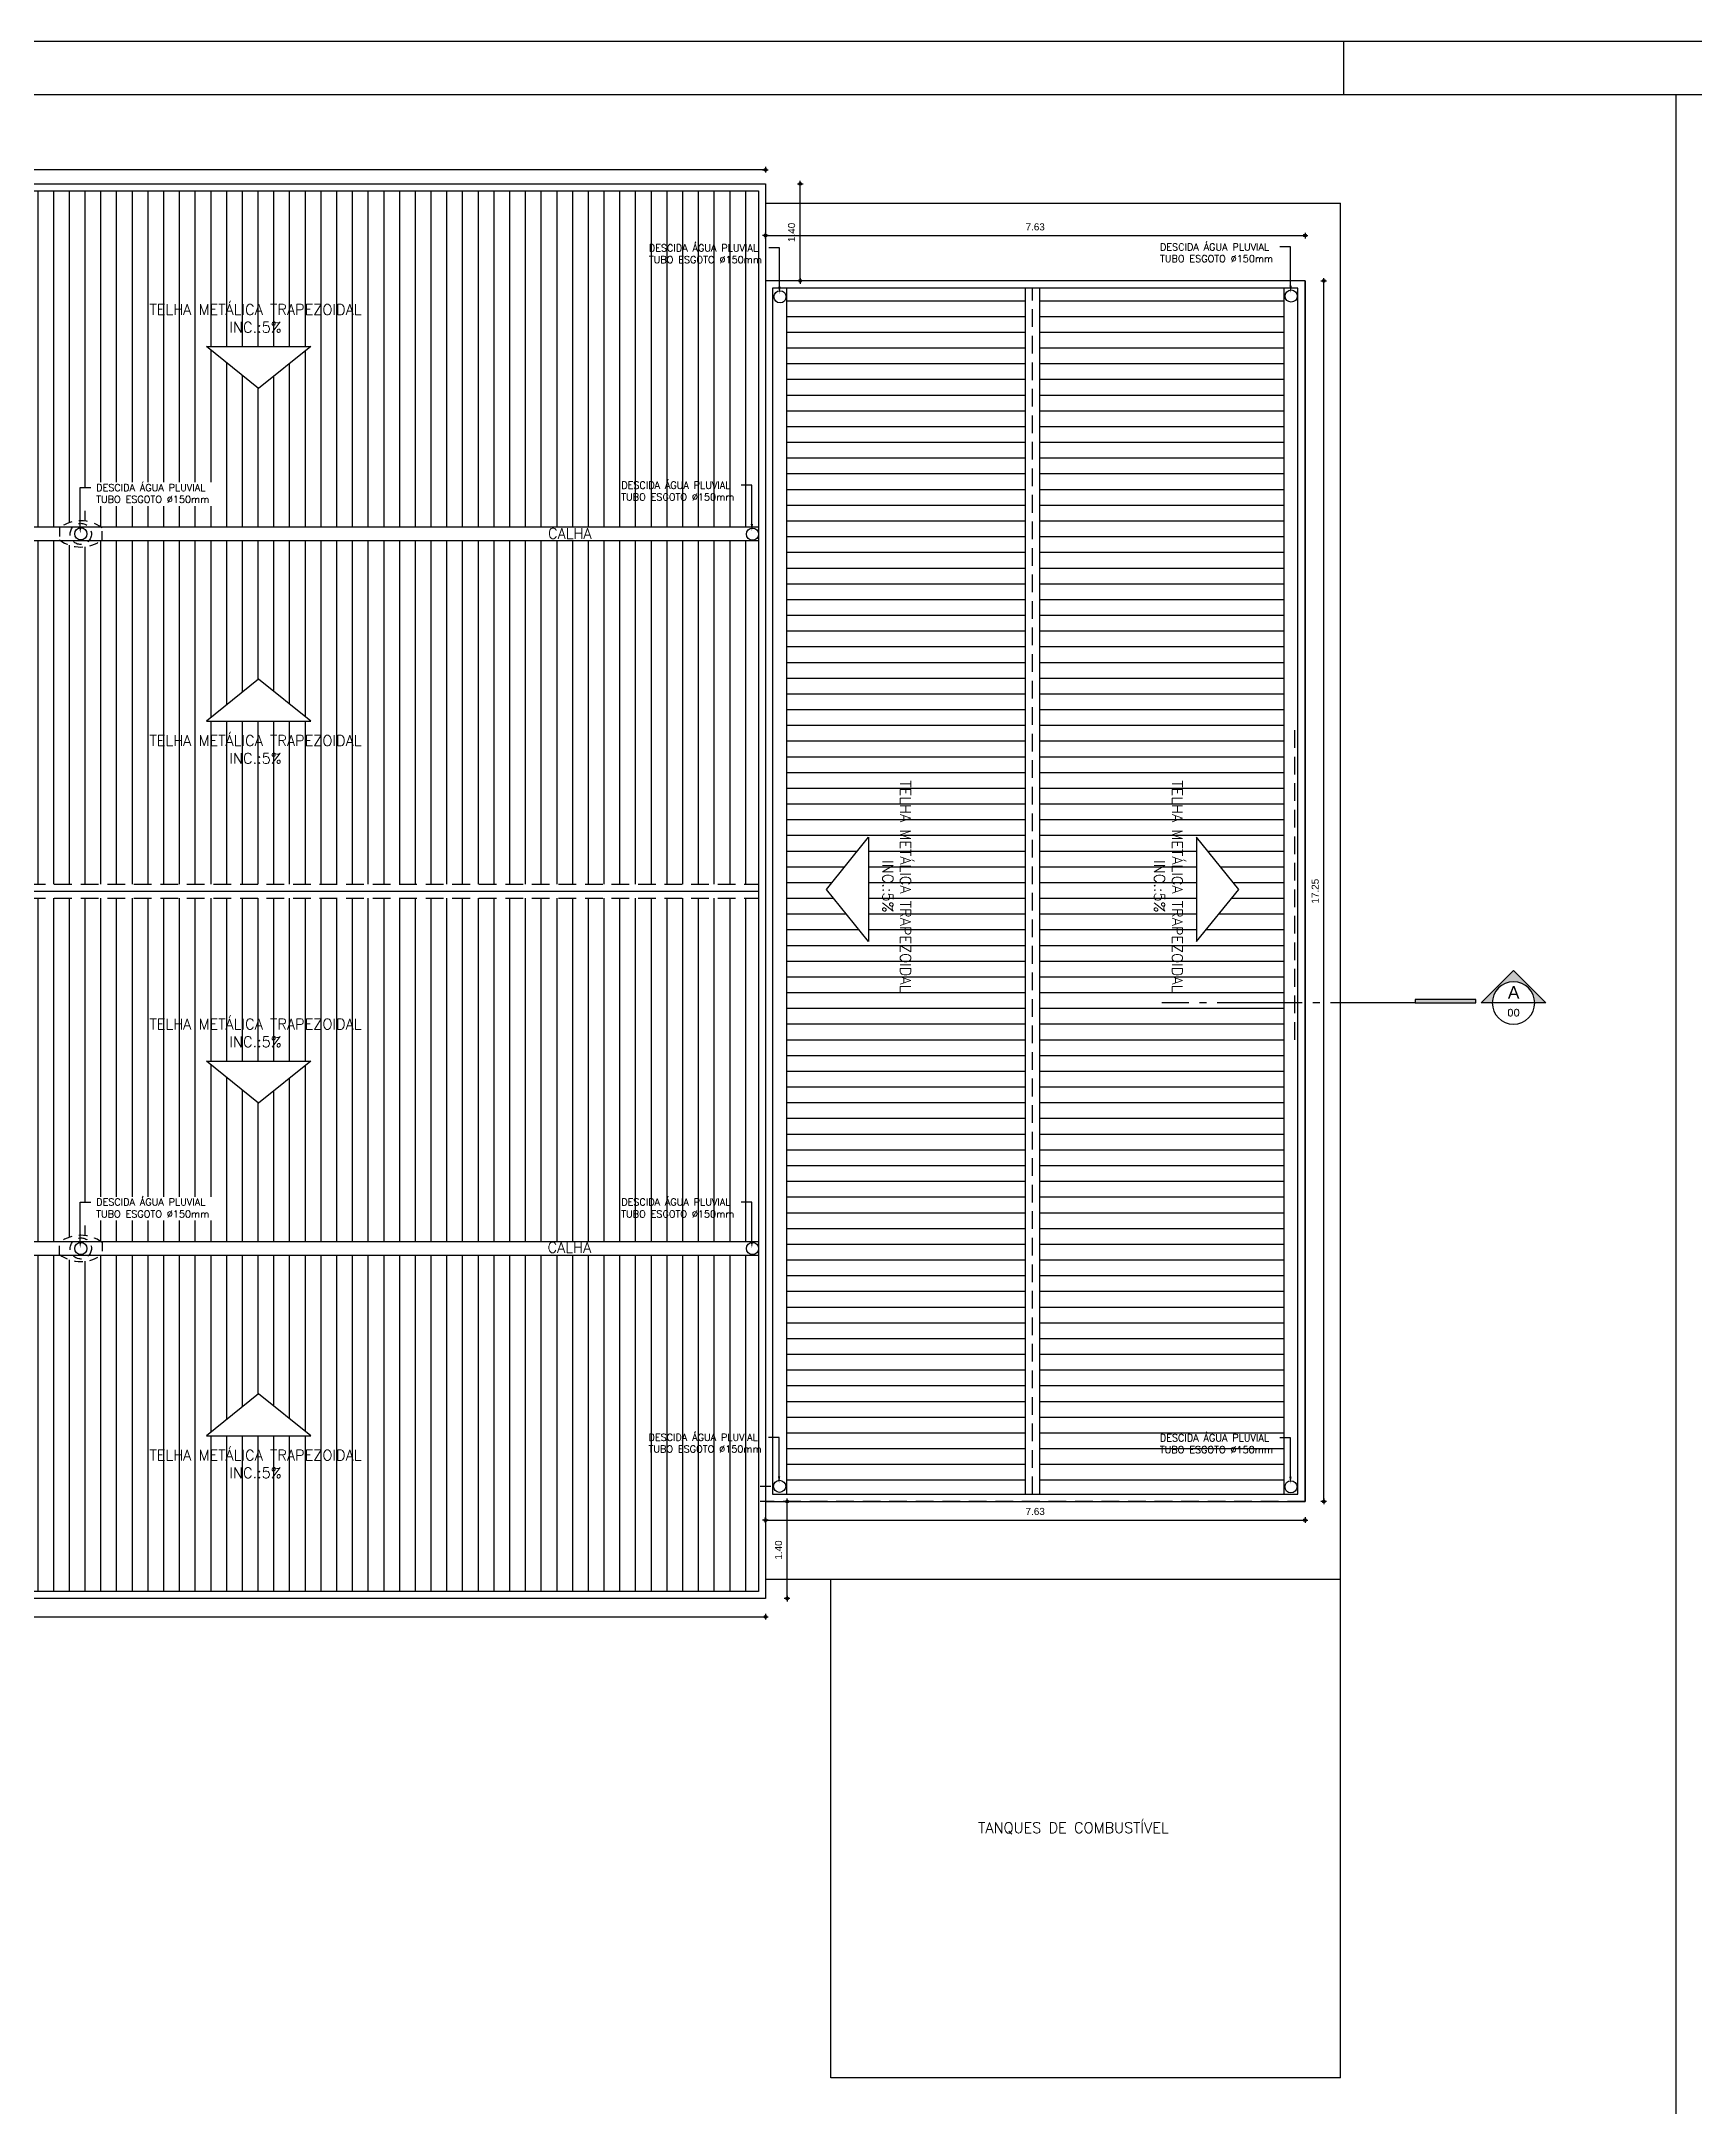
# Model space of a CAD drawing. Header units: millimetres. Extents: x 1111 to 1333, y -447 to -319.
# Drawn here: x 1287.16 to 1310.53, y -431.79 to -402.6 of the extents above; entities that cross this region are included whole.
import ezdxf
from ezdxf import colors
from ezdxf.entities.mleader import LeaderData, LeaderLine
from ezdxf.enums import TextEntityAlignment as Align
from ezdxf.math import Vec2, Vec3

# ---------------------------------------------------------------- set-up
doc = ezdxf.new("R2010")
doc.units = ezdxf.units.MM
doc.header["$PDMODE"] = 35
doc.linetypes.add('ACAD_ISO04W100', pattern=[30, 24, -3, 0, -3])
doc.linetypes.add('HIDDEN', pattern=[0.375, 0.25, -0.125])
for name, color, linetype in [('08', 8, 'Continuous'), ('ARQ-ALVENARIA', 4, 'Continuous'), ('ARQ-COTAS', 30, 'Continuous'), ('ARQ-EIXOS', 2, 'ACAD_ISO04W100'), ('ARQ-PENA-01', 1, 'Continuous'), ('ARQ-PENA-02', 2, 'Continuous'), ('ARQ-PENA-03', 3, 'Continuous'), ('ARQ-PENA-FINA-CINZA', 8, 'Continuous'), ('ARQ-PROJ-01', 1, 'HIDDEN'), ('ARQ-SÍMBOLOS', 2, 'Continuous'), ('ARQ-TEXTO2', 2, 'Continuous'), ('ARQ-TEXTO3', 3, 'Continuous'), ('ARQ-TEXTO4', 4, 'Continuous'), ('CERCAD-1', 1, 'Continuous'), ('CERCAD-2', 7, 'Continuous'), ('COTAS', 1, 'Continuous'), ('HACHURIA', 8, 'Continuous')]:
    doc.layers.add(name, color=color, linetype=linetype)
doc.styles.add('ARIAL', font='arial.ttf')
doc.styles.add('CARIMBO_DADOS', font='arial.ttf', dxfattribs={"height": 0.1})
doc.styles.add('ROMANS', font='romans')
doc.styles.add('Romans_Anot', font='romans.shx')
doc.dimstyles.new('COTAS_EXTERNAS', dxfattribs={"dimtxt": 0.1, "dimasz": 0.01, "dimexe": 0, "dimexo": 0, "dimgap": 0.07, "dimtad": 1, "dimzin": 5, "dimdsep": 46, "dimtxsty": 'CARIMBO_DADOS', "dimblk1": 'CIRCULOS', "dimblk2": 'CIRCULOS', "dimsah": 1, "dimcen": 0, "dimse1": 1, "dimse2": 1, "dimclrd": 8, "dimclre": 8, "dimclrt": 230, "dimadec": 0, "dimazin": 0, "dimtfac": 100, "dimtix": 1, "dimtmove": 2, "dimatfit": 3, "dimldrblk": 'CIRCULOS', "dimfxl": 0, "dimtolj": 1, "dimtzin": 5, "dimarcsym": 0})
pattern_1 = [(90, (153.1957, -14.88474), (-0.22225, 0), [])]
pattern_2 = [(0, (153.1957, -14.88474), (0, 0.22225), [])]

# ---------------------------------------------------------------- blocks, each defined once
blk = doc.blocks.new('CIRCULOS')
at = {"layer": 'COTAS'}
for p, q in [((-4, 0), (4, 0)), ((0, 4), (0, -4))]:
    blk.add_line(p, q, dxfattribs=at)
for radius in [2, 1]:
    blk.add_circle((0, 0), radius, dxfattribs=at)
blk = doc.blocks.new('*D214')
at = {"color": 8, "lineweight": -2, "transparency": 16777216}
blk.add_line((1297.385, -404.416), (1272.73, -404.416), dxfattribs=at)
at = {"layer": 'DEFPOINTS', "color": 0, "transparency": 16777216}
for p in [(1272.72, -404.416), (1272.72, -404.613), (1297.395, -404.613)]:
    blk.add_point(p, dxfattribs=at)
at = {"color": 8, "lineweight": -2, "transparency": 16777216, "xscale": 0.01, "yscale": 0.01, "zscale": 0.01, "rotation": 180}
blk.add_blockref('CIRCULOS', (1272.72, -404.416), dxfattribs=at)
at = {"color": 8, "lineweight": -2, "transparency": 16777216, "xscale": 0.01, "yscale": 0.01, "zscale": 0.01}
blk.add_blockref('CIRCULOS', (1297.395, -404.416), dxfattribs=at)
at = {"color": 230, "transparency": 16777216, "insert": (1285.057, -404.295), "char_height": 0.1, "attachment_point": 5, "style": 'CARIMBO_DADOS'}
blk.add_mtext('\\A1;24.68', dxfattribs=at)
blk = doc.blocks.new('*D215')
at = {"color": 8, "lineweight": -2, "transparency": 16777216}
blk.add_line((1297.886, -405.978), (1297.886, -404.623), dxfattribs=at)
at = {"layer": 'DEFPOINTS', "color": 0, "transparency": 16777216}
for p in [(1297.395, -404.613), (1297.886, -404.613), (1298.183, -405.988)]:
    blk.add_point(p, dxfattribs=at)
at = {"color": 8, "lineweight": -2, "transparency": 16777216, "xscale": 0.01, "yscale": 0.01, "zscale": 0.01}
for p, rotation in [((1297.886, -404.613), 90), ((1297.886, -405.988), 270)]:
    blk.add_blockref('CIRCULOS', p, dxfattribs=dict(at, rotation=rotation))
at = {"color": 230, "transparency": 16777216, "insert": (1297.765, -405.301), "char_height": 0.1, "attachment_point": 5, "rotation": 90, "style": 'CARIMBO_DADOS'}
blk.add_mtext('\\A1;1.40', dxfattribs=at)
blk = doc.blocks.new('*D216')
at = {"color": 8, "lineweight": -2, "transparency": 16777216}
blk.add_line((1297.701, -424.603), (1297.701, -423.248), dxfattribs=at)
at = {"layer": 'DEFPOINTS', "color": 0, "transparency": 16777216}
for p in [(1297.548, -423.238), (1297.701, -423.238), (1297.395, -424.613)]:
    blk.add_point(p, dxfattribs=at)
at = {"color": 8, "lineweight": -2, "transparency": 16777216, "xscale": 0.01, "yscale": 0.01, "zscale": 0.01}
for p, rotation in [((1297.701, -423.238), 90), ((1297.701, -424.613), 270)]:
    blk.add_blockref('CIRCULOS', p, dxfattribs=dict(at, rotation=rotation))
at = {"color": 230, "transparency": 16777216, "insert": (1297.58, -423.926), "char_height": 0.1, "attachment_point": 5, "rotation": 90, "style": 'CARIMBO_DADOS'}
blk.add_mtext('\\A1;1.40', dxfattribs=at)
blk = doc.blocks.new('*D217')
at = {"color": 8, "lineweight": -2, "transparency": 16777216}
blk.add_line((1305.285, -423.228), (1305.285, -405.998), dxfattribs=at)
at = {"layer": 'DEFPOINTS', "color": 0, "transparency": 16777216}
for p in [(1305.02, -405.988), (1305.285, -405.988), (1305.02, -423.238)]:
    blk.add_point(p, dxfattribs=at)
at = {"color": 8, "lineweight": -2, "transparency": 16777216, "xscale": 0.01, "yscale": 0.01, "zscale": 0.01}
for p, rotation in [((1305.285, -405.988), 90), ((1305.285, -423.238), 270)]:
    blk.add_blockref('CIRCULOS', p, dxfattribs=dict(at, rotation=rotation))
at = {"color": 230, "transparency": 16777216, "insert": (1305.164, -414.613), "char_height": 0.1, "attachment_point": 5, "rotation": 90, "style": 'CARIMBO_DADOS'}
blk.add_mtext('\\A1;17.25', dxfattribs=at)
blk = doc.blocks.new('*D218')
at = {"color": 8, "lineweight": -2, "transparency": 16777216}
blk.add_line((1297.405, -423.502), (1305.01, -423.502), dxfattribs=at)
at = {"layer": 'DEFPOINTS', "color": 0, "transparency": 16777216}
for p in [(1305.02, -423.238), (1297.395, -423.383), (1305.02, -423.502)]:
    blk.add_point(p, dxfattribs=at)
at = {"color": 8, "lineweight": -2, "transparency": 16777216, "xscale": 0.01, "yscale": 0.01, "zscale": 0.01, "rotation": 180}
blk.add_blockref('CIRCULOS', (1297.395, -423.502), dxfattribs=at)
at = {"color": 8, "lineweight": -2, "transparency": 16777216, "xscale": 0.01, "yscale": 0.01, "zscale": 0.01}
blk.add_blockref('CIRCULOS', (1305.02, -423.502), dxfattribs=at)
at = {"color": 230, "transparency": 16777216, "insert": (1301.207, -423.381), "char_height": 0.1, "attachment_point": 5, "style": 'CARIMBO_DADOS'}
blk.add_mtext('\\A1;7.63', dxfattribs=at)
blk = doc.blocks.new('*D219')
at = {"color": 8, "lineweight": -2, "transparency": 16777216}
blk.add_line((1297.405, -405.346), (1305.01, -405.346), dxfattribs=at)
at = {"layer": 'DEFPOINTS', "color": 0, "transparency": 16777216}
for p in [(1305.02, -405.346), (1297.395, -405.988), (1305.02, -405.988)]:
    blk.add_point(p, dxfattribs=at)
at = {"color": 8, "lineweight": -2, "transparency": 16777216, "xscale": 0.01, "yscale": 0.01, "zscale": 0.01, "rotation": 180}
blk.add_blockref('CIRCULOS', (1297.395, -405.346), dxfattribs=at)
at = {"color": 8, "lineweight": -2, "transparency": 16777216, "xscale": 0.01, "yscale": 0.01, "zscale": 0.01}
blk.add_blockref('CIRCULOS', (1305.02, -405.346), dxfattribs=at)
at = {"color": 230, "transparency": 16777216, "insert": (1301.207, -405.224), "char_height": 0.1, "attachment_point": 5, "style": 'CARIMBO_DADOS'}
blk.add_mtext('\\A1;7.63', dxfattribs=at)
blk = doc.blocks.new('*D220')
at = {"color": 8, "lineweight": -2, "transparency": 16777216}
blk.add_line((1272.73, -424.87), (1297.385, -424.87), dxfattribs=at)
at = {"layer": 'DEFPOINTS', "color": 0, "transparency": 16777216}
for p in [(1272.72, -424.613), (1297.395, -424.613), (1297.395, -424.87)]:
    blk.add_point(p, dxfattribs=at)
at = {"color": 8, "lineweight": -2, "transparency": 16777216, "xscale": 0.01, "yscale": 0.01, "zscale": 0.01, "rotation": 180}
blk.add_blockref('CIRCULOS', (1272.72, -424.87), dxfattribs=at)
at = {"color": 8, "lineweight": -2, "transparency": 16777216, "xscale": 0.01, "yscale": 0.01, "zscale": 0.01}
blk.add_blockref('CIRCULOS', (1297.395, -424.87), dxfattribs=at)
at = {"color": 230, "transparency": 16777216, "insert": (1285.057, -424.749), "char_height": 0.1, "attachment_point": 5, "style": 'CARIMBO_DADOS'}
blk.add_mtext('\\A1;24.68', dxfattribs=at)
blk = doc.blocks.new('Símbolo_Corte')
at = {"layer": 'ARQ-SÍMBOLOS'}
h = blk.add_hatch(color=256, dxfattribs=at)
h.dxf.hatch_style = 1
h.paths.add_polyline_path([(0, 0.915), (-0.915, 0), (-0.6, 0, -1), (0.6, 0), (0.915, 0)])
at = {"layer": 'ARQ-SÍMBOLOS', "ltscale": 0.1}
blk.add_hatch(color=256, dxfattribs=at).paths.add_polyline_path([(1.063, 0.1), (2.775, 0.1), (2.775, 0), (1.063, 0)])
at = {"layer": 'ARQ-SÍMBOLOS'}
for p, q in [((-0.915, 0), (-0.6, 0)), ((0.6, 0), (0.915, 0))]:
    blk.add_line(p, q, dxfattribs=at)
at = {"layer": 'ARQ-SÍMBOLOS', "color": 4}
blk.add_line((-0.6, 0), (0.6, 0), dxfattribs=at)
at = {"layer": 'ARQ-SÍMBOLOS'}
blk.add_lwpolyline([(-0.915, 0), (0, 0.915), (0.915, 0)], dxfattribs=at)
blk.add_lwpolyline([(1.063, 0.1), (2.775, 0.1), (2.775, 0), (1.063, 0)], close=True, dxfattribs=at)
blk.add_circle((0, 0), 0.6, dxfattribs=at)
at = {"layer": 'ARQ-TEXTO2', "style": 'ROMANS'}
blk.add_attdef('NUMERO-FOLHA', text='', height=0.2, dxfattribs=at).set_placement((0, -0.271), align=Align.MIDDLE_CENTER)
at = {"layer": 'ARQ-TEXTO4', "style": 'ARIAL'}
blk.add_attdef('NUMERO-DESENHO-NA-FOLHA', text='', height=0.35, dxfattribs=at).set_placement((0, 0.301), align=Align.MIDDLE_CENTER)

msp = doc.modelspace()

# ---------------------------------------------------------------- hatches: boundary and pattern name
at = {"layer": 'HACHURIA'}
h = msp.add_hatch(dxfattribs=at)
h.set_pattern_fill('LINE,_O', color=256, scale=0.07, angle=90)
h.set_pattern_definition(pattern_1)
h.paths.add_polyline_path([(1287.439, -409.463, -0.306744), (1288, -409.463), (1297.295, -409.463), (1297.295, -404.713), (1272.82, -404.713), (1272.82, -409.463), (1277.439, -409.463, -0.306744), (1278, -409.463)])
h.paths.add_polyline_path([(1289.496, -406.916), (1290.969, -406.916), (1290.233, -407.51)], flags=16)
h.paths.add_polyline_path([(1280.44, -406.916), (1279.703, -407.51), (1278.967, -406.916)], flags=16)
edge = h.paths.add_edge_path()
edge.add_line((1287.912, -409.169), (1289.757, -409.169))
edge.add_line((1289.757, -409.169), (1289.757, -408.833))
edge.add_line((1289.757, -408.833), (1287.912, -408.833))
edge.add_line((1287.912, -408.833), (1287.912, -409.169))
edge.add_line((1287.712, -408.908), (1287.862, -408.908))
edge.add_line((1287.712, -409.457), (1287.712, -408.908))
edge.add_line((1287.729, -409.457), (1287.712, -409.557))
edge.add_line((1287.712, -409.557), (1287.695, -409.457))
edge.add_line((1287.695, -409.457), (1287.729, -409.457))
edge = h.paths.add_edge_path()
edge.add_line((1277.912, -409.169), (1279.757, -409.169))
edge.add_line((1279.757, -409.169), (1279.757, -408.833))
edge.add_line((1279.757, -408.833), (1277.912, -408.833))
edge.add_line((1277.912, -408.833), (1277.912, -409.169))
edge.add_line((1277.712, -408.908), (1277.862, -408.908))
edge.add_line((1277.712, -409.457), (1277.712, -408.908))
edge.add_line((1277.729, -409.457), (1277.712, -409.557))
edge.add_line((1277.712, -409.557), (1277.695, -409.457))
edge.add_line((1277.695, -409.457), (1277.729, -409.457))
h.paths.add_polyline_path([(1295.722, -405.78), (1297.568, -405.78), (1297.568, -405.445), (1295.722, -405.445)], flags=9)
h.paths.add_polyline_path([(1295.332, -409.135), (1297.178, -409.135), (1297.178, -408.799), (1295.332, -408.799)], flags=24)
h.paths.add_polyline_path([(1288.458, -406.769), (1291.919, -406.769), (1291.919, -406.265), (1288.458, -406.265)], flags=24)
h.paths.add_polyline_path([(1277.929, -406.769), (1281.39, -406.769), (1281.39, -406.265), (1277.929, -406.265)], flags=24)
h = msp.add_hatch(dxfattribs=at)
h.set_pattern_fill('LINE,_O', color=256, scale=0.07)
h.set_pattern_definition(pattern_2)
h.paths.add_polyline_path([(1297.695, -423.138), (1301.07, -423.138), (1301.07, -406.088), (1297.695, -406.088)])
h.paths.add_polyline_path([(1298.851, -415.325), (1298.256, -414.588), (1298.851, -413.852)], flags=16)
h.paths.add_polyline_path([(1298.998, -412.814), (1298.998, -416.275), (1299.501, -416.275), (1299.501, -412.814)], flags=24)
h = msp.add_hatch(dxfattribs=at)
h.set_pattern_fill('LINE,_O', color=256, scale=0.07)
h.set_pattern_definition(pattern_2)
h.paths.add_polyline_path([(1301.27, -423.138), (1304.72, -423.138), (1304.72, -406.088), (1301.27, -406.088)])
h.paths.add_polyline_path([(1303.488, -415.325), (1303.488, -413.852), (1304.083, -414.588)], flags=16)
h.paths.add_polyline_path([(1302.943, -422.6), (1304.788, -422.6), (1304.788, -422.265), (1302.943, -422.265)], flags=9)
h.paths.add_polyline_path([(1302.838, -412.814), (1302.838, -416.275), (1303.341, -416.275), (1303.341, -412.814)], flags=24)
h = msp.add_hatch(dxfattribs=at)
h.set_pattern_fill('LINE,_O', color=256, scale=0.07, angle=90)
h.set_pattern_definition(pattern_1)
h.paths.add_polyline_path([(1278, -409.663, -0.306744), (1277.439, -409.663), (1272.82, -409.663), (1272.82, -414.513), (1297.295, -414.513), (1297.295, -409.663), (1288, -409.663, -0.306744), (1287.439, -409.663)])
h.paths.add_polyline_path([(1280.44, -412.211), (1278.967, -412.211), (1279.703, -411.616)], flags=16)
h.paths.add_polyline_path([(1289.496, -412.211), (1290.233, -411.616), (1290.969, -412.211)], flags=16)
h = msp.add_hatch(dxfattribs=at)
h.set_pattern_fill('LINE,_O', color=256, scale=0.07, angle=90)
h.set_pattern_definition(pattern_1)
h.paths.add_polyline_path([(1272.82, -414.713), (1272.82, -419.563), (1277.439, -419.563, -0.306744), (1278, -419.563), (1287.439, -419.563, -0.306744), (1288, -419.563), (1297.295, -419.563), (1297.295, -414.713)])
h.paths.add_polyline_path([(1278.967, -417.016), (1280.44, -417.016), (1279.703, -417.61)], flags=16)
h.paths.add_polyline_path([(1289.496, -417.016), (1290.969, -417.016), (1290.233, -417.61)], flags=16)
edge = h.paths.add_edge_path()
edge.add_line((1277.912, -419.269), (1279.757, -419.269))
edge.add_line((1279.757, -419.269), (1279.757, -418.933))
edge.add_line((1279.757, -418.933), (1277.912, -418.933))
edge.add_line((1277.912, -418.933), (1277.912, -419.269))
edge.add_line((1277.712, -419.008), (1277.862, -419.008))
edge.add_line((1277.712, -419.557), (1277.712, -419.008))
edge.add_line((1277.729, -419.557), (1277.712, -419.657))
edge.add_line((1277.712, -419.657), (1277.695, -419.557))
edge.add_line((1277.695, -419.557), (1277.729, -419.557))
edge = h.paths.add_edge_path()
edge.add_line((1287.912, -419.269), (1289.757, -419.269))
edge.add_line((1289.757, -419.269), (1289.757, -418.933))
edge.add_line((1289.757, -418.933), (1287.912, -418.933))
edge.add_line((1287.912, -418.933), (1287.912, -419.269))
edge.add_line((1287.712, -419.008), (1287.862, -419.008))
edge.add_line((1287.712, -419.557), (1287.712, -419.008))
edge.add_line((1287.729, -419.557), (1287.712, -419.657))
edge.add_line((1287.712, -419.657), (1287.695, -419.557))
edge.add_line((1287.695, -419.557), (1287.729, -419.557))
h.paths.add_polyline_path([(1288.458, -416.869), (1291.919, -416.869), (1291.919, -416.365), (1288.458, -416.365)], flags=24)
h.paths.add_polyline_path([(1295.332, -419.269), (1297.178, -419.269), (1297.178, -418.933), (1295.332, -418.933)], flags=24)
h.paths.add_polyline_path([(1277.929, -416.869), (1281.39, -416.869), (1281.39, -416.365), (1277.929, -416.365)], flags=24)
h = msp.add_hatch(dxfattribs=at)
h.set_pattern_fill('LINE,_O', color=256, scale=0.07, angle=90)
h.set_pattern_definition(pattern_1)
h.paths.add_polyline_path([(1272.82, -419.763), (1272.82, -424.513), (1297.295, -424.513), (1297.295, -419.763), (1288, -419.763, -0.306744), (1287.439, -419.763), (1278, -419.763, -0.306744), (1277.439, -419.763)])
h.paths.add_polyline_path([(1278.967, -422.311), (1279.703, -421.716), (1280.44, -422.311)], flags=16)
h.paths.add_polyline_path([(1289.496, -422.311), (1290.233, -421.716), (1290.969, -422.311)], flags=16)
h.paths.add_polyline_path([(1295.717, -422.594), (1297.562, -422.594), (1297.562, -422.258), (1295.717, -422.258)], flags=9)
h.paths.add_polyline_path([(1288.458, -422.962), (1291.919, -422.962), (1291.919, -422.458), (1288.458, -422.458)], flags=24)
h.paths.add_polyline_path([(1277.929, -422.962), (1281.39, -422.962), (1281.39, -422.458), (1277.929, -422.458)], flags=24)

# ---------------------------------------------------------------- linework, layer by layer
msp.add_line((1297.47, -423.029), (1297.32, -423.029))
at = {"layer": '08', "linetype": 'HIDDEN'}
for p, q in [((1301.17, -423.138), (1301.17, -406.088)), ((1304.87, -412.338), (1304.87, -416.838)), ((1272.72, -414.513), (1297.295, -414.513)), ((1272.72, -414.713), (1297.295, -414.713)), ((1305.02, -423.238), (1297.32, -423.238))]:
    msp.add_line(p, q, dxfattribs=at)
at = {"layer": '08'}
for p, q in [((1272.72, -414.613), (1297.295, -414.613)), ((1298.32, -431.388), (1298.32, -424.338)), ((1305.52, -431.388), (1305.52, -424.338)), ((1305.52, -431.388), (1298.32, -431.388))]:
    msp.add_line(p, q, dxfattribs=at)
at = {"layer": 'ARQ-ALVENARIA'}
msp.add_line((1305.02, -412.188), (1305.02, -416.988), dxfattribs=at)
at = {"layer": 'ARQ-COTAS'}
for p, q in [((1297.593, -405.52), (1297.443, -405.52)), ((1304.816, -405.507), (1304.666, -405.507)), ((1297.203, -408.874), (1297.053, -408.874)), ((1297.203, -419.008), (1297.053, -419.008)), ((1297.587, -422.333), (1297.437, -422.333)), ((1304.814, -422.34), (1304.664, -422.34))]:
    msp.add_line(p, q, dxfattribs=at)
for points in [[(1297.593, -406.068), (1297.593, -405.52)], [(1304.816, -406.056), (1304.816, -405.507)], [(1297.203, -409.422), (1297.203, -408.874)], [(1297.203, -419.557), (1297.203, -419.008)], [(1297.587, -422.882), (1297.587, -422.333)], [(1304.814, -422.888), (1304.814, -422.34)]]:
    msp.add_lwpolyline(points, dxfattribs=at)
for points in [[(1297.61, -406.068), (1297.593, -406.168), (1297.576, -406.068)], [(1304.832, -406.056), (1304.816, -406.156), (1304.799, -406.056)], [(1297.22, -409.422), (1297.203, -409.522), (1297.186, -409.422)], [(1297.22, -419.557), (1297.203, -419.657), (1297.186, -419.557)], [(1297.604, -422.882), (1297.587, -422.982), (1297.571, -422.882)], [(1304.83, -422.888), (1304.814, -422.988), (1304.797, -422.888)]]:
    msp.add_solid(points, dxfattribs=at)
at = {"layer": 'ARQ-EIXOS', "ltscale": 0.05}
msp.add_line((1306.579, -416.193), (1302.996, -416.193), dxfattribs=at)
at = {"layer": 'ARQ-PENA-01'}
for p, q in [((1305.02, -405.988), (1305.02, -412.188)), ((1305.02, -416.988), (1305.02, -423.238))]:
    msp.add_line(p, q, dxfattribs=at)
for points in [[(1297.495, -423.138), (1297.695, -423.138), (1297.695, -406.088), (1297.495, -406.088)], [(1304.72, -423.138), (1304.92, -423.138), (1304.92, -406.088), (1304.72, -406.088)], [(1272.82, -409.463), (1297.295, -409.463), (1297.295, -409.663), (1272.82, -409.663)], [(1272.82, -419.563), (1297.295, -419.563), (1297.295, -419.763), (1272.82, -419.763)]]:
    msp.add_lwpolyline(points, close=True, dxfattribs=at)
at = {"layer": 'ARQ-PENA-02'}
for points in [[(1290.233, -407.51), (1289.496, -406.916), (1290.969, -406.916)], [(1290.233, -411.616), (1289.496, -412.211), (1290.969, -412.211)], [(1298.256, -414.588), (1298.851, -413.852), (1298.851, -415.325)], [(1304.083, -414.588), (1303.488, -413.852), (1303.488, -415.325)], [(1290.233, -417.61), (1289.496, -417.016), (1290.969, -417.016)], [(1290.233, -421.716), (1289.496, -422.311), (1290.969, -422.311)]]:
    msp.add_lwpolyline(points, close=True, dxfattribs=at)
for centre in [(1297.601, -406.213), (1304.823, -406.201), (1287.72, -409.563), (1297.211, -409.567), (1287.72, -419.663), (1297.211, -419.663), (1297.595, -423.026), (1304.821, -423.033)]:
    msp.add_circle(centre, 0.086, dxfattribs=at)
at = {"layer": 'ARQ-PENA-03', "ltscale": 1.5}
for points in [[(1272.72, -404.613), (1297.395, -404.613), (1297.395, -424.613), (1272.72, -424.613)], [(1272.82, -404.713), (1297.295, -404.713), (1297.295, -424.513), (1272.82, -424.513)]]:
    msp.add_lwpolyline(points, dxfattribs=at)
for points in [[(1297.395, -423.238), (1305.02, -423.238), (1305.02, -405.988), (1297.395, -405.988)], [(1297.495, -423.138), (1304.92, -423.138), (1304.92, -406.088), (1297.495, -406.088)]]:
    msp.add_lwpolyline(points, close=True, dxfattribs=at)
at = {"layer": 'ARQ-PENA-FINA-CINZA'}
for p, q in [((1297.395, -404.888), (1305.52, -404.888)), ((1305.52, -424.338), (1305.52, -404.888)), ((1297.395, -424.338), (1305.52, -424.338))]:
    msp.add_line(p, q, dxfattribs=at)
at = {"layer": 'ARQ-PROJ-01', "ltscale": 0.5}
for points in [[(1288.02, -409.477, 0.333333), (1287.42, -409.477), (1287.42, -409.649, 0.333333), (1288.02, -409.649)], [(1288.02, -419.749, -0.333333), (1287.42, -419.749), (1287.42, -419.577, -0.333333), (1288.02, -419.577)]]:
    msp.add_lwpolyline(points, format="xyb", close=True, dxfattribs=at)
for centre in [(1287.72, -409.563), (1287.72, -409.563), (1287.72, -419.663), (1287.72, -419.663)]:
    msp.add_circle(centre, 0.15, dxfattribs=at)
at = {"layer": 'CERCAD-1', "lineweight": 25}
msp.add_line((1310.259, -403.35), (1310.259, -446.25), dxfattribs=at)
at = {"layer": 'CERCAD-1'}
msp.add_lwpolyline([(1332.419, -446.25), (1269.419, -446.25), (1269.419, -403.35), (1332.419, -403.35)], close=True, dxfattribs=at)
at = {"layer": 'CERCAD-2'}
for p, q in [((1268.669, -402.6), (1333.169, -402.6)), ((1305.569, -403.35), (1305.569, -402.6))]:
    msp.add_line(p, q, dxfattribs=at)
at = {"layer": 'HACHURIA'}
for p, q in [((1301.07, -423.138), (1301.07, -406.088)), ((1301.27, -423.138), (1301.27, -406.088))]:
    msp.add_line(p, q, dxfattribs=at)

# ---------------------------------------------------------------- block references
at = {"layer": 'ARQ-SÍMBOLOS', "ltscale": 0.03}
ref = msp.add_blockref('Símbolo_Corte', (1307.966, -416.193), dxfattribs=dict(at, xscale=-0.5, yscale=0.5, zscale=0.5))
ref.add_attrib('NUMERO-FOLHA', '00', dxfattribs={"layer": 'ARQ-TEXTO2', "ltscale": 0.03, "height": 0.1, "style": 'ROMANS'}).set_placement((1307.966, -416.329), align=Align.MIDDLE_CENTER)
ref.add_attrib('NUMERO-DESENHO-NA-FOLHA', 'A', dxfattribs={"layer": 'ARQ-TEXTO4', "ltscale": 0.03, "height": 0.175, "style": 'ARIAL'}).set_placement((1307.968, -416.043), align=Align.MIDDLE_CENTER)

# ---------------------------------------------------------------- texts
at = {"layer": 'ARQ-COTAS', "color": 2, "char_height": 0.1, "attachment_point": 1, "style": 'Romans_Anot'}
for insert in [(1295.747, -405.47), (1302.97, -405.457), (1295.357, -408.824), (1295.357, -418.958), (1295.742, -422.283), (1302.968, -422.29)]:
    msp.add_mtext('DESCIDA ÁGUA PLUVIAL\\PTUBO ESGOTO %%C150mm', dxfattribs=dict(at, insert=insert))
at = {"layer": 'ARQ-TEXTO3', "char_height": 0.15, "attachment_point": 5, "style": 'ROMANS'}
for s, insert in [('TELHA METÁLICA TRAPEZOIDAL\\PINC.:5%', (1290.189, -406.517)), ('CALHA', (1294.631, -409.556)), ('TELHA METÁLICA TRAPEZOIDAL\\PINC.:5%', (1290.189, -412.61)), ('TELHA METÁLICA TRAPEZOIDAL\\PINC.:5%', (1290.189, -416.617)), ('CALHA', (1294.624, -419.649)), ('TELHA METÁLICA TRAPEZOIDAL\\PINC.:5%', (1290.189, -422.71))]:
    msp.add_mtext(s, dxfattribs=dict(at, insert=insert))
at = {"layer": 'ARQ-TEXTO3', "char_height": 0.15, "attachment_point": 5, "rotation": 270, "style": 'ROMANS'}
for insert in [(1299.25, -414.544), (1303.09, -414.544)]:
    msp.add_mtext('TELHA METÁLICA TRAPEZOIDAL\\PINC.:5%', dxfattribs=dict(at, insert=insert))
at = {"layer": 'ARQ-TEXTO3', "insert": (1301.746, -427.859), "char_height": 0.15, "width": 2.82304, "attachment_point": 5, "style": 'ROMANS'}
msp.add_mtext('TANQUES DE COMBUSTÍVEL', dxfattribs=at)

# ---------------------------------------------------------------- dimensions: what is measured, and where the dimension line sits
for base, p1, p2, picture, middle in [((1272.719665652, -404.416469205), (1297.394665652, -404.613351032), (1272.719665652, -404.613351032), '*D214', (1285.057165652, -404.295411907)), ((1305.019665652, -405.345518583), (1297.394665652, -405.988351032), (1305.019665652, -405.988351032), '*D219', (1301.207165652, -405.224427178)), ((1305.019665652, -423.502085474), (1297.394665652, -423.383106343), (1305.019665652, -423.238351032), '*D218', (1301.207165652, -423.380994068)), ((1297.394665652, -424.870070602), (1272.719665652, -424.613351032), (1297.394665652, -424.613351032), '*D220', (1285.057165652, -424.749013303))]:
    dim = msp.add_linear_dim(base=base, p1=p1, p2=p2, dimstyle='COTAS_EXTERNAS')
    dim.commit()
    dim.dimension.update_dxf_attribs({"geometry": picture, "text_midpoint": middle})
for base, p1, p2, picture, middle in [((1297.886, -404.613), (1298.183, -405.988), (1297.395, -404.613), '*D215', (1297.765, -405.301)), ((1297.701, -423.238), (1297.395, -424.613), (1297.548, -423.238), '*D216', (1297.58, -423.926))]:
    dim = msp.add_linear_dim(base=base, p1=p1, p2=p2, angle=90, text='1.40', dimstyle='COTAS_EXTERNAS')
    dim.commit()
    dim.dimension.update_dxf_attribs({"geometry": picture, "text_midpoint": middle})
dim = msp.add_linear_dim(base=(1305.285, -405.988), p1=(1305.02, -423.238), p2=(1305.02, -405.988), angle=90, dimstyle='COTAS_EXTERNAS')
dim.commit()
dim.dimension.update_dxf_attribs({"geometry": '*D217', "text_midpoint": (1305.164, -414.613)})

# ---------------------------------------------------------------- leaders
at = {"layer": 'ARQ-COTAS'}
ml = msp.add_multileader_mtext('Standard', dxfattribs=at)
ml.set_content('DESCIDA ÁGUA PLUVIAL\\PTUBO ESGOTO %%C150mm', color=2, style='Romans_Anot')
ml.set_leader_properties(color=256, linetype='ByLayer', lineweight=-1)
ml.build(insert=Vec2(0, 0))
ml.multileader.update_dxf_attribs({"dogleg_length": 0.3, "arrow_head_size": 0.1, "scale": 0.5})
ctx = ml.context
ctx.base_point, ctx.scale, ctx.char_height, ctx.arrow_head_size, ctx.landing_gap_size, ctx.plane_origin = Vec3(1287.862, -408.908), 0.5, 0.1, 0.1, 0.075, Vec3(1287.712, -409.557)
notes = []
notes.append((ctx, [(0, (1, 1, 0), (1287.712, -408.908), (1, 0), 0.15, [(0, [(1287.712, -409.557)], 0, [])])]))
ctx.mtext.insert, ctx.mtext.flow_direction = Vec3(1287.937, -408.858), 5
ml = msp.add_multileader_mtext('Standard', dxfattribs=at)
ml.set_content('DESCIDA ÁGUA PLUVIAL\\PTUBO ESGOTO %%C150mm', color=2, style='Romans_Anot')
ml.set_leader_properties(color=256, linetype='ByLayer', lineweight=-1)
ml.build(insert=Vec2(0, 0))
ml.multileader.update_dxf_attribs({"dogleg_length": 0.3, "arrow_head_size": 0.1, "scale": 0.5})
ctx = ml.context
ctx.base_point, ctx.scale, ctx.char_height, ctx.arrow_head_size, ctx.landing_gap_size, ctx.plane_origin = Vec3(1287.862, -419.008), 0.5, 0.1, 0.1, 0.075, Vec3(1287.712, -419.657)
notes.append((ctx, [(0, (1, 1, 0), (1287.712, -419.008), (1, 0), 0.15, [(0, [(1287.712, -419.657)], 0, [])])]))
ctx.mtext.insert, ctx.mtext.flow_direction = Vec3(1287.937, -418.958), 5
for ctx, leaders in notes:
    for number, flags, end, landing, length, lines in leaders:
        leader = LeaderData()
        leader.index, (leader.has_last_leader_line, leader.has_dogleg_vector, leader.attachment_direction) = number, flags
        leader.last_leader_point, leader.dogleg_vector, leader.dogleg_length = Vec3(end), Vec3(landing), length
        for number, points, colour, breaks in lines:
            line = LeaderLine()
            line.index, line.vertices, line.color, line.breaks = number, Vec3.list(points), colors.encode_raw_color(colour), breaks
            leader.lines.append(line)
        ctx.leaders.append(leader)

doc.saveas('drawing.dxf')
